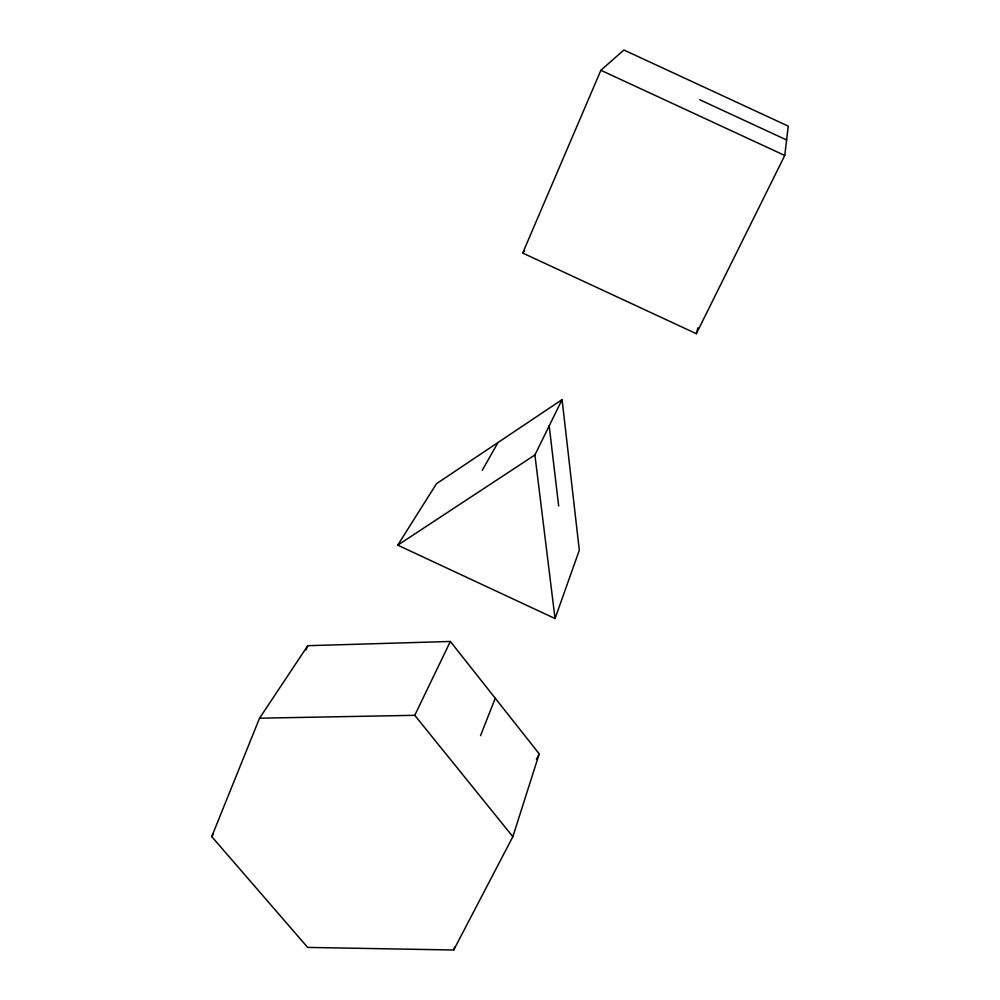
<?xml version="1.0" encoding="UTF-8"?>
<svg xmlns="http://www.w3.org/2000/svg" width="1000" height="1000" viewBox="0 0 1000 1000"><rect width="100%" height="100%" fill="white"/><g stroke="black" fill="none" stroke-linecap="round" stroke-linejoin="round"><path stroke-width="1.5" d="M784.762 155.475L788.263 126.137L623.9 50L600.887 70.275L522.7 253.038L696.338 333.7L784.762 155.475L600.887 70.275M696.338 333.7L697.925 327.788M512.85 836.688L539.225 753.863L450.35 641.462L307.775 645.7L259.55 718.188L211.737 836.612L307.65 947.412L453.7 950L512.85 836.688L414.75 715.312L259.55 718.188M453.7 950L454.688 947.087M555.037 618.55L579.312 550.25L562.087 399.613L436.5 483.688L397.738 545.163L555.037 618.55L534.9 454.963L562.087 399.613M480.513 735.675L495.25 698.25M306.012 649.987L307.775 645.7M414.75 715.312L450.35 641.462M536.388 759.362L539.225 753.863M482.225 470.337L498.025 442.5M211.737 836.612L213.388 834M522.7 253.038L524.625 250.6M397.738 545.163L534.9 454.963M699.775 99.75L786.612 139.975M549.188 425.887L558.663 505.95"/></g></svg>
